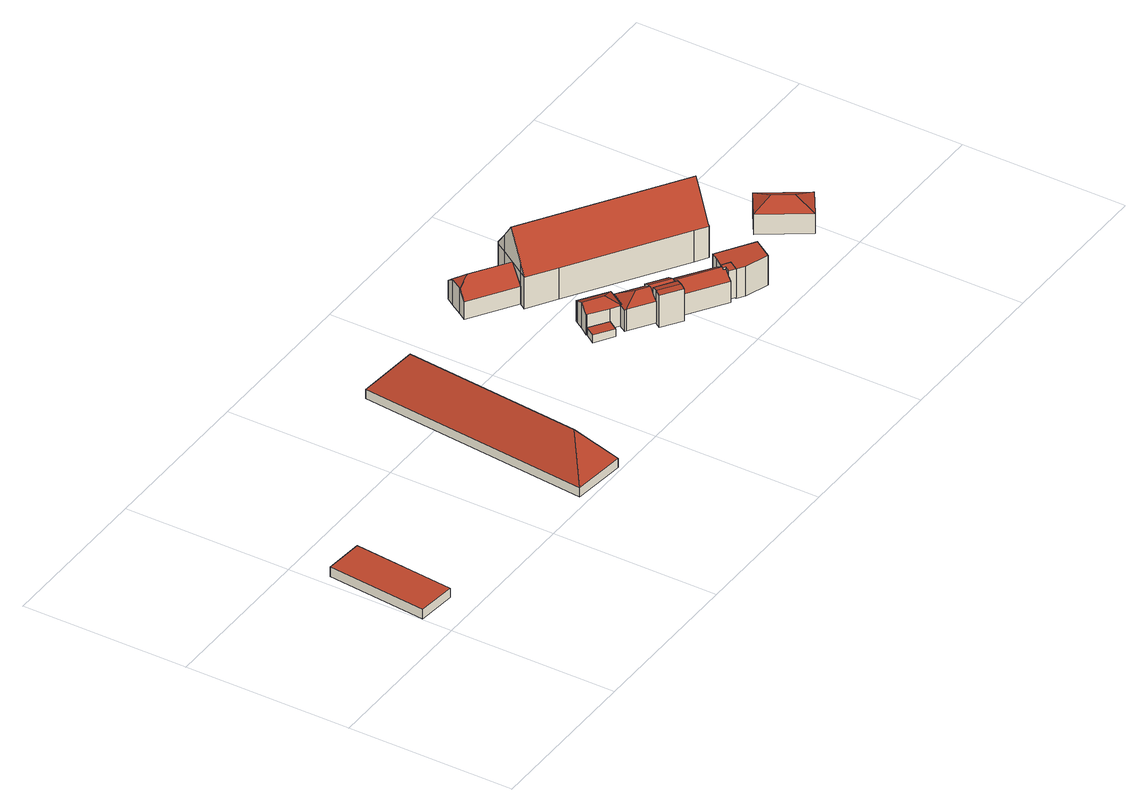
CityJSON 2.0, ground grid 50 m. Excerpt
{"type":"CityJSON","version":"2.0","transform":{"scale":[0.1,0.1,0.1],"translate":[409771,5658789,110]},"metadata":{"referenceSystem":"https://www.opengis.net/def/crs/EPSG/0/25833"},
"CityObjects":{
"building1":{"type":"Building","attributes":{"Dachtyp_tdc":"tdcPolyFlatRoof","Gemeindeschluessel":14612000,"Dachneigung":0,"QualitaetDacherkennung":0,"Geometrietyp2DReferenz":"3000","BezugspunktDach":"2000","measuredHeight":3,"function":"31001_9998"},"geometry":[{"type":"MultiSurface","lod":"2","boundaries":[[[0,1,2,3]],[[3,2,4,5]],[[2,1,6,4]],[[1,0,7,6]],[[0,3,5,7]],[[5,4,6,7]]],"semantics":{"surfaces":[{"type":"RoofSurface"},{"type":"WallSurface"},{"type":"GroundSurface"}],"values":[0,1,1,1,1,2]}}]},
"building2":{"type":"Building","attributes":{"name":"Walter-Fritzsch-Akademie","Dachtyp_tdc":"tdcFreeFormRoof","Gemeindeschluessel":14612000,"Dachneigung":51.89,"QualitaetDacherkennung":5,"Geometrietyp2DReferenz":"3000","measuredHeight":13.29,"function":"31001_9998","roofType":"5000"},"geometry":[{"type":"Solid","lod":"2","boundaries":[[[[8,9,10,11]],[[9,12,13,10]],[[12,14,15,13]],[[14,8,11,15]],[[16,14,12]],[[17,16,12,9]],[[17,9,8]],[[16,17,8,14]],[[11,10,13,15]]]],"semantics":{"surfaces":[{"type":"WallSurface"},{"type":"RoofSurface"},{"type":"GroundSurface"}],"values":[[0,0,0,0,1,1,1,1,2]]}}]},
"building3":{"type":"Building","attributes":{"Gemeindeschluessel":14612000,"Dachneigung":90,"Dachorientierung":0,"MittlereTraufHoehe":113.41,"QualitaetDacherkennung":94,"ObjektHoehe":2.52,"BodenHoehe":110.89,"Geometrietyp2DReferenz":"3000","AbsoluteHoehe":113.41,"Dachflaeche":23.62,"measuredHeight":2.52,"function":"31001_2000","roofType":"1000","storeysAboveGround":1},"geometry":[{"type":"MultiSurface","lod":"2","boundaries":[[[18,19,20,21]],[[19,22,23,20]],[[22,24,25,23]],[[24,18,21,25]],[[24,22,19,18]],[[21,20,23,25]]],"semantics":{"surfaces":[{"type":"WallSurface"},{"type":"RoofSurface"},{"type":"GroundSurface"}],"values":[0,0,0,0,1,2]}}]},
"building4":{"type":"Building","attributes":{"Gemeindeschluessel":14612000,"Dachneigung":60.82,"Dachorientierung":-56.02,"MittlereTraufHoehe":117.68,"QualitaetDacherkennung":65,"ObjektHoehe":8.31,"BodenHoehe":111.04,"Geometrietyp2DReferenz":"3000","AbsoluteHoehe":119.35,"Dachflaeche":77.2,"measuredHeight":8.31,"function":"31001_2000","roofType":"5000","storeysAboveGround":3},"geometry":[{"type":"MultiSurface","lod":"2","boundaries":[[[26,27,28,29]],[[27,30,31,28]],[[30,32,33,31]],[[32,34,35,33]],[[34,36,37,35]],[[36,38,39,37]],[[38,40,41,39]],[[40,42,43,41]],[[42,44,45,43]],[[44,46,47,45]],[[46,26,29,47]],[[48,34,32,30,27,26,46]],[[48,46,44,42]],[[48,42,40,38,36,34]],[[29,28,31,33,35,37,39,41,43,45,47]]],"semantics":{"surfaces":[{"type":"WallSurface"},{"type":"RoofSurface"},{"type":"GroundSurface"}],"values":[0,0,0,0,0,0,0,0,0,0,0,1,1,1,2]}}]},
"building5":{"type":"Building","attributes":{"Dachtyp_tdc":"tdcFreeFormRoof","Gemeindeschluessel":14612000,"Dachneigung":42.24,"QualitaetDacherkennung":72,"Geometrietyp2DReferenz":"3000","measuredHeight":10.21,"function":"31001_2000","roofType":"5000"},"geometry":[{"type":"Solid","lod":"2","boundaries":[[[[49,50,51,52,53,54]],[[55,56,50,49]],[[56,57,51,50]],[[57,58,52,51]],[[58,59,53,52]],[[59,60,54,53]],[[60,55,49,54]],[[61,62,57,56,63]],[[60,64,61,63,55]],[[61,64,59,58,62]],[[56,55,63]],[[58,57,62]],[[60,59,64]]]],"semantics":{"surfaces":[{"type":"GroundSurface"},{"type":"WallSurface"},{"type":"RoofSurface"}],"values":[[0,1,1,1,1,1,1,2,2,2,1,1,1]]}}]},
"building6":{"type":"Building","attributes":{"Gemeindeschluessel":14612000,"Dachneigung":81.28,"Dachorientierung":-56.17,"MittlereTraufHoehe":121.54,"QualitaetDacherkennung":98,"ObjektHoehe":10.6,"BodenHoehe":111.1,"Geometrietyp2DReferenz":"3000","AbsoluteHoehe":121.7,"Dachflaeche":28.67,"measuredHeight":10.6,"function":"31001_2000","roofType":"3100","storeysAboveGround":4},"geometry":[{"type":"MultiSurface","lod":"2","boundaries":[[[65,66,67,68]],[[66,69,70,67]],[[69,71,72,70]],[[71,73,74,72]],[[73,75,76,74]],[[75,77,78,76]],[[77,79,80,78]],[[79,65,68,80]],[[66,65,79,77]],[[77,75,73,71,69,66]],[[68,67,70,72,74,76,78,80]]],"semantics":{"surfaces":[{"type":"WallSurface"},{"type":"RoofSurface"},{"type":"GroundSurface"}],"values":[0,0,0,0,0,0,0,0,1,1,2]}}]},
"building7":{"type":"Building","attributes":{"Gemeindeschluessel":14612000,"Dachneigung":57.06,"Dachorientierung":-56.43,"MittlereTraufHoehe":119.17,"QualitaetDacherkennung":91,"ObjektHoehe":9.33,"BodenHoehe":111.08,"Geometrietyp2DReferenz":"3000","AbsoluteHoehe":120.41,"Dachflaeche":120.71,"measuredHeight":9.33,"function":"31001_2000","roofType":"3100","storeysAboveGround":3},"children":["building7-1","building7-2"],"geometry":[{"type":"MultiSurface","lod":"2","boundaries":[[[81,82,83,84]],[[82,85,86,83]],[[85,87,88,86]],[[87,89,90,88]],[[89,91,76,90]],[[91,92,93,74,76]],[[94,95,96,97]],[[95,98,99,96]],[[98,81,84,99]],[[100,92,91,89,87,85,82,81]],[[81,98,95,94,101,102,100]],[[84,83,86,88,90,76,74,103,104,97,96,99]],[[105,93,92,100]],[[103,74,93,105]],[[102,105,100]],[[94,97,104,101]],[[101,104,103,105,102]]],"semantics":{"surfaces":[{"type":"WallSurface"},{"type":"RoofSurface"},{"type":"GroundSurface"},{"type":"ClosureSurface","isClosure":"1","QuelleClosure":"LoD2WallSurface"}],"values":[0,0,0,0,0,0,0,0,0,1,1,2,0,3,0,3,3]}}]},
"building7-1":{"type":"BuildingPart","attributes":{"Dachneigung":59.4,"Dachorientierung":-56.32,"MittlereTraufHoehe":119.23,"QualitaetDacherkennung":89,"BodenHoehe":111.08,"ObjektTeilHoehe":9.24,"Geometrietyp2DReferenz":"3000","AbsoluteHoehe":120.32,"Dachflaeche":44.93,"measuredHeight":9.24,"roofType":"3100","storeysAboveGround":3},"parents":["building7"],"geometry":[{"type":"MultiSurface","lod":"2","boundaries":[[[106,107,94,97,108,109]],[[93,110,72,74]],[[111,112,113,110,93,105,102,114]],[[114,107,106,111]],[[72,115,116,108,97,104,103,74]],[[117,112,111]],[[116,115,113,112,117]],[[115,72,110,113]],[[106,109,117,111]],[[116,117,109,108]],[[101,94,107,114]],[[104,97,94,101]],[[102,101,114]],[[93,74,103,105]],[[105,103,104,101,102]]],"semantics":{"surfaces":[{"type":"WallSurface"},{"type":"RoofSurface"},{"type":"GroundSurface"},{"type":"ClosureSurface","isClosure":"1","QuelleClosure":"LoD2WallSurface"}],"values":[0,0,1,1,2,0,3,3,0,3,0,3,0,3,3]}}]},
"building7-2":{"type":"BuildingPart","attributes":{"Dachneigung":56.48,"Dachorientierung":123.65,"MittlereTraufHoehe":118.36,"QualitaetDacherkennung":74,"BodenHoehe":111.08,"ObjektTeilHoehe":9.37,"Geometrietyp2DReferenz":"3000","AbsoluteHoehe":120.45,"Dachflaeche":76.75,"measuredHeight":9.37,"roofType":"5000","storeysAboveGround":3},"parents":["building7"],"geometry":[{"type":"MultiSurface","lod":"2","boundaries":[[[118,119,120,121]],[[119,122,123,120]],[[122,124,125,123]],[[124,126,127,125]],[[126,109,108,127]],[[128,129,70,72,110]],[[129,118,121,70]],[[130,131,112,117,109,126]],[[130,126,124,122,119,118]],[[130,118,129,128,131]],[[121,120,123,125,127,108,116,115,72,70]],[[113,112,131]],[[115,116,117,112,113]],[[116,108,109,117]],[[128,110,113,131]],[[115,113,110,72]]],"semantics":{"surfaces":[{"type":"WallSurface"},{"type":"RoofSurface"},{"type":"GroundSurface"},{"type":"ClosureSurface","isClosure":"1","QuelleClosure":"LoD2WallSurface"}],"values":[0,0,0,0,0,0,0,1,1,1,2,0,3,3,0,3]}}]},
"building8":{"type":"Building","attributes":{"Gemeindeschluessel":14612000,"Dachneigung":90,"Dachorientierung":0,"MittlereTraufHoehe":120.64,"QualitaetDacherkennung":99,"ObjektHoehe":9.36,"BodenHoehe":111.28,"Geometrietyp2DReferenz":"3000","AbsoluteHoehe":120.64,"Dachflaeche":8.2,"measuredHeight":9.36,"function":"31001_2000","roofType":"1000","storeysAboveGround":3},"geometry":[{"type":"MultiSurface","lod":"2","boundaries":[[[132,133,134,135]],[[133,136,137,134]],[[136,138,139,137]],[[138,140,141,139]],[[140,142,143,141]],[[142,132,135,143]],[[142,140,138,136,133,132]],[[135,134,137,139,141,143]]],"semantics":{"surfaces":[{"type":"WallSurface"},{"type":"RoofSurface"},{"type":"GroundSurface"}],"values":[0,0,0,0,0,0,1,2]}}]},
"building9":{"type":"Building","attributes":{"Dachtyp_tdc":"tdcFreeFormRoof","Gemeindeschluessel":14612000,"Dachneigung":53.04,"QualitaetDacherkennung":64,"Geometrietyp2DReferenz":"3000","measuredHeight":20.93,"function":"31001_2000","roofType":"5000"},"geometry":[{"type":"Solid","lod":"2","boundaries":[[[[144,145,146,147]],[[148,149,150,151,152,153,154,155,156,54,53,157,158,159,160,161,162,163,164,165,166]],[[144,147,149,148]],[[147,167,150,149]],[[167,168,151,150]],[[168,169,152,151]],[[169,170,153,152]],[[170,171,154,153]],[[171,172,155,154]],[[172,173,156,155]],[[173,174,54,156]],[[174,175,53,54]],[[175,176,157,53]],[[176,177,158,157]],[[177,178,159,158]],[[178,179,160,159]],[[179,180,161,160]],[[180,181,162,161]],[[181,182,163,162]],[[182,183,164,163]],[[183,184,165,164]],[[184,185,166,165]],[[185,144,148,166]],[[146,145,186,187,188,189,190,191,192,193,194,195,196,197,198,199]],[[171,170,200,201,198,197,202,173,172]],[[173,202,174]],[[174,202,197,196,175]],[[167,199,198,201,168]],[[168,201,200,169]],[[169,200,170]],[[147,146,199,167]],[[175,196,195,176]],[[176,195,194,177]],[[177,194,193,178]],[[178,193,192,179]],[[179,192,191,180]],[[180,191,190,181]],[[181,190,189,182]],[[182,189,188,183]],[[183,188,187,184]],[[184,187,186,185]],[[185,186,145,144]]]],"semantics":{"surfaces":[{"type":"WallSurface"},{"type":"GroundSurface"},{"type":"RoofSurface"}],"values":[[0,1,0,0,0,0,0,0,0,0,0,0,0,0,0,0,0,0,0,0,0,0,0,2,2,0,0,0,0,0,0,0,0,0,0,0,0,0,0,0,0,0]]}}]},
"building10":{"type":"Building","attributes":{"Gemeindeschluessel":14612000,"Dachneigung":90,"Dachorientierung":0,"MittlereTraufHoehe":120.64,"QualitaetDacherkennung":16,"ObjektHoehe":9.55,"BodenHoehe":111.09,"Geometrietyp2DReferenz":"3000","AbsoluteHoehe":120.64,"Dachflaeche":93.39,"measuredHeight":9.55,"function":"31001_2000","roofType":"1000","storeysAboveGround":3},"geometry":[{"type":"MultiSurface","lod":"2","boundaries":[[[138,136,99,203]],[[136,204,96,99]],[[204,205,206,96]],[[205,207,208,206]],[[207,209,210,208]],[[209,211,212,210]],[[211,140,213,212]],[[140,138,203,213]],[[140,211,209,207,205,204,136,138]],[[203,99,96,206,208,210,212,213]]],"semantics":{"surfaces":[{"type":"WallSurface"},{"type":"RoofSurface"},{"type":"GroundSurface"}],"values":[0,0,0,0,0,0,0,0,1,2]}}]},
"building11":{"type":"Building","attributes":{"Dachtyp_tdc":"tdcHipRoof","Gemeindeschluessel":14612000,"Dachneigung":32.91,"QualitaetDacherkennung":50,"Geometrietyp2DReferenz":"3000","measuredHeight":9.46,"function":"31001_2000","roofType":"3200"},"geometry":[{"type":"Solid","lod":"2","boundaries":[[[[214,215,216,217]],[[215,218,219,216]],[[218,220,221,219]],[[220,222,223,221]],[[222,214,217,223]],[[224,214,225]],[[222,226,227]],[[214,222,227,225]],[[226,228,224,225,227]],[[215,224,228,218]],[[218,228,226,220]],[[220,226,222]],[[214,224,215]],[[217,216,219,221,223]]]],"semantics":{"surfaces":[{"type":"WallSurface"},{"type":"RoofSurface"},{"type":"GroundSurface"}],"values":[[0,0,0,0,0,1,1,1,1,0,0,0,0,2]]}}]}
},
"vertices":[
[6,91,36],[123,79,36],[152,383,36],[35,393,36],[152,383,6],[35,393,6],[123,79,6],[6,91,6],
[738,725,37],[901,709,37],[901,709,8],[738,725,8],[833,10,37],[833,10,8],[670,26,37],[670,26,8],[760,99,141],[812,635,141],
[1257,353,34],[1278,383,34],[1278,383,9],[1257,353,9],[1331,347,34],[1331,347,9],[1311,317,34],[1311,317,9],
[1355,331,75],[1331,347,75],[1331,347,10],[1355,331,10],[1278,383,75],[1278,383,10],[1276,385,75],[1276,385,10],[1295,412,93],[1295,412,10],[1308,432,80],[1308,432,10],[1314,440,75],[1314,440,10],[1354,413,75],[1354,413,10],[1396,385,75],[1396,385,10],[1385,368,75],[1385,368,10],[1359,328,75],[1359,328,10],[1350,375,93],
[1163,689,11],[1179,713,11],[1201,748,11],[1217,772,11],[1352,684,11],[1298,601,11],[1163,689,67],[1179,713,91],[1201,748,91],[1217,772,70],[1352,684,70],[1298,601,67],[1218,715,113],[1205,753,91],[1178,711,91],[1326,644,113],
[1403,241,114],[1414,257,117],[1414,257,11],[1403,241,11],[1415,258,117],[1415,258,11],[1425,274,114],[1425,274,11],[1484,235,114],[1484,235,11],[1474,220,117],[1474,220,11],[1473,218,117],[1473,218,11],[1462,201,114],[1462,201,11],
[1607,176,104],[1603,171,100],[1603,171,11],[1607,176,11],[1609,166,100],[1609,166,11],[1599,151,88],[1599,151,11],[1593,141,80],[1593,141,11],[1474,220,80],[1484,235,92],[1484,235,87],[1514,281,80],[1627,206,80],[1627,206,11],[1514,281,11],[1611,183,98],[1611,183,11],[1494,250,104],[1499,258,98],[1497,255,101],[1494,250,11],[1499,258,11],[1494,250,98],
[1457,320,87],[1514,281,87],[1457,320,11],[1457,320,80],[1425,274,87],[1441,297,103],[1439,293,101],[1436,289,98],[1499,258,103],[1436,289,11],[1441,297,11],[1441,297,98],
[1344,306,80],[1340,308,78],[1340,308,11],[1344,306,11],[1355,331,78],[1355,331,11],[1359,328,80],[1359,328,11],[1385,368,80],[1385,368,11],[1425,274,92],[1415,258,80],[1402,312,104],[1436,289,104],
[1609,166,106],[1603,171,106],[1603,171,13],[1609,166,13],[1611,183,106],[1611,183,13],[1635,167,106],[1635,167,13],[1617,139,106],[1617,139,13],[1599,151,106],[1599,151,13],
[1817,428,112],[1817,428,119],[1808,416,138],[1808,416,112],[1817,428,11],[1808,416,11],[1780,371,11],[1759,339,11],[1732,298,11],[1729,293,11],[1693,316,11],[1369,527,11],[1285,582,11],[1373,716,11],[1399,699,11],[1460,660,11],[1506,630,11],[1547,603,11],[1589,576,11],[1635,546,11],[1682,516,11],[1729,485,11],[1789,446,11],[1780,371,112],[1759,339,112],[1732,298,112],[1729,293,112],[1693,316,112],[1369,527,112],[1285,582,112],[1298,601,112],[1352,684,112],[1373,716,112],[1399,699,112],[1460,660,112],[1506,630,112],[1547,603,112],[1589,576,112],[1635,546,112],[1682,516,112],[1729,485,112],[1789,446,112],[1789,446,119],[1729,485,119],[1682,516,119],[1635,546,119],[1589,576,119],[1547,603,119],[1506,630,120],[1460,660,119],[1399,699,120],[1373,716,120],[1352,684,168],[1330,650,221],[1773,361,221],[1780,371,206],[1732,298,119],[1759,339,185],[1298,601,143],
[1635,167,11],[1627,206,106],[1640,226,106],[1640,226,11],[1747,156,106],[1747,156,11],[1710,100,106],[1710,100,11],[1639,124,106],[1639,124,11],[1617,139,11],
[1875,247,77],[1952,298,77],[1952,298,12],[1875,247,12],[2039,167,77],[2039,167,12],[2040,165,77],[2040,165,12],[1964,114,77],[1964,114,12],[1952,298,79],[1939,233,106],[2040,165,79],[1974,181,106],[2039,167,79]
]}
